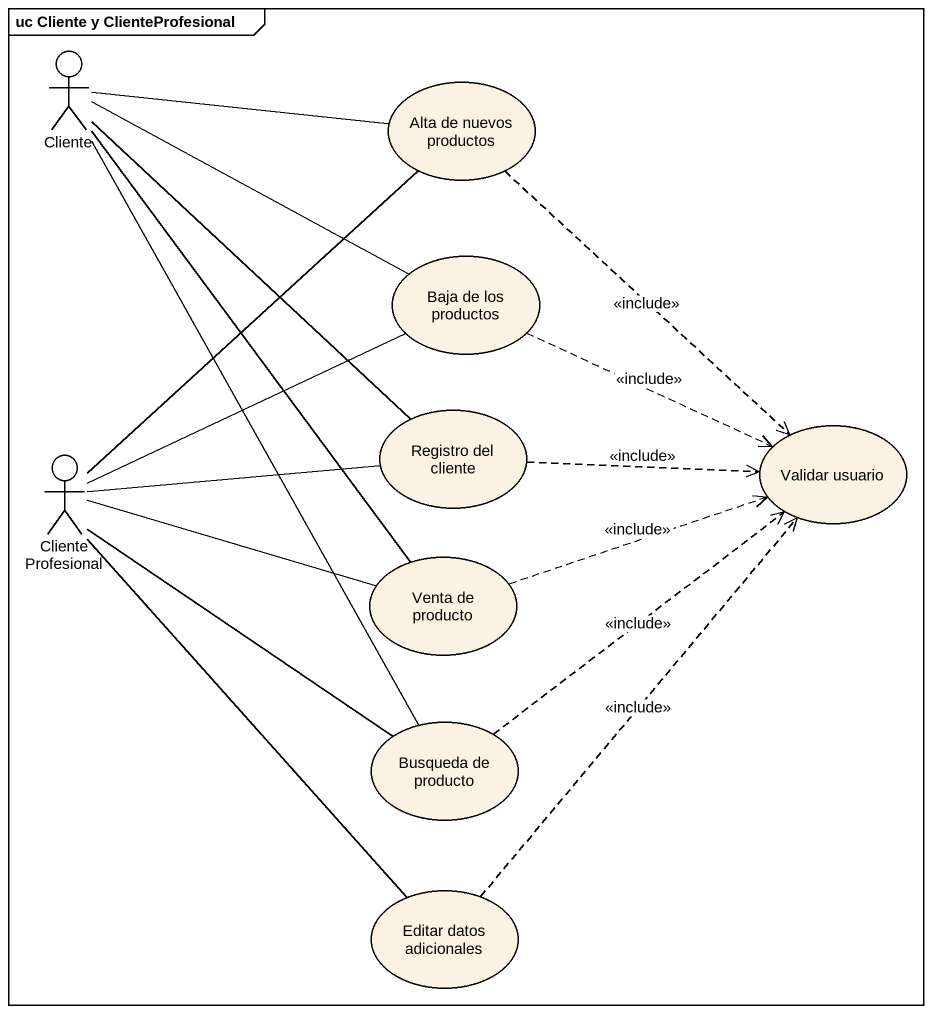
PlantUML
@startuml
mainframe uc Cliente y ClienteProfesional
actor Cliente
usecase "Alta de nuevos productos" as Alta_de_nuevos_productos
usecase "Baja de los productos" as Baja_de_los_productos
usecase "Registro del cliente" as Registro_del_cliente
actor "Cliente Profesional" as Cliente_Profesional
usecase "Validar usuario" as Validar_usuario
usecase "Venta de producto" as Venta_de_producto
usecase "Busqueda de producto" as Busqueda_de_producto
usecase "Editar datos adicionales" as Editar_datos_adicionales
Cliente -- Venta_de_producto
Alta_de_nuevos_productos -left- Cliente
Alta_de_nuevos_productos ..> Validar_usuario : <<include>>
Baja_de_los_productos -left- Cliente
Baja_de_los_productos .right.> Validar_usuario : <<include>>
Registro_del_cliente -up- Cliente
Registro_del_cliente .right.> Validar_usuario : <<include>>
Cliente_Profesional -up- Alta_de_nuevos_productos
Cliente_Profesional -right- Baja_de_los_productos
Cliente_Profesional -right- Registro_del_cliente
Cliente_Profesional -right- Venta_de_producto
Cliente_Profesional -- Busqueda_de_producto
Cliente_Profesional -- Editar_datos_adicionales
Venta_de_producto .right.> Validar_usuario : <<include>>
Busqueda_de_producto -up- Cliente
Busqueda_de_producto .up.> Validar_usuario : <<include>>
Editar_datos_adicionales .up.> Validar_usuario : <<include>>
@enduml
